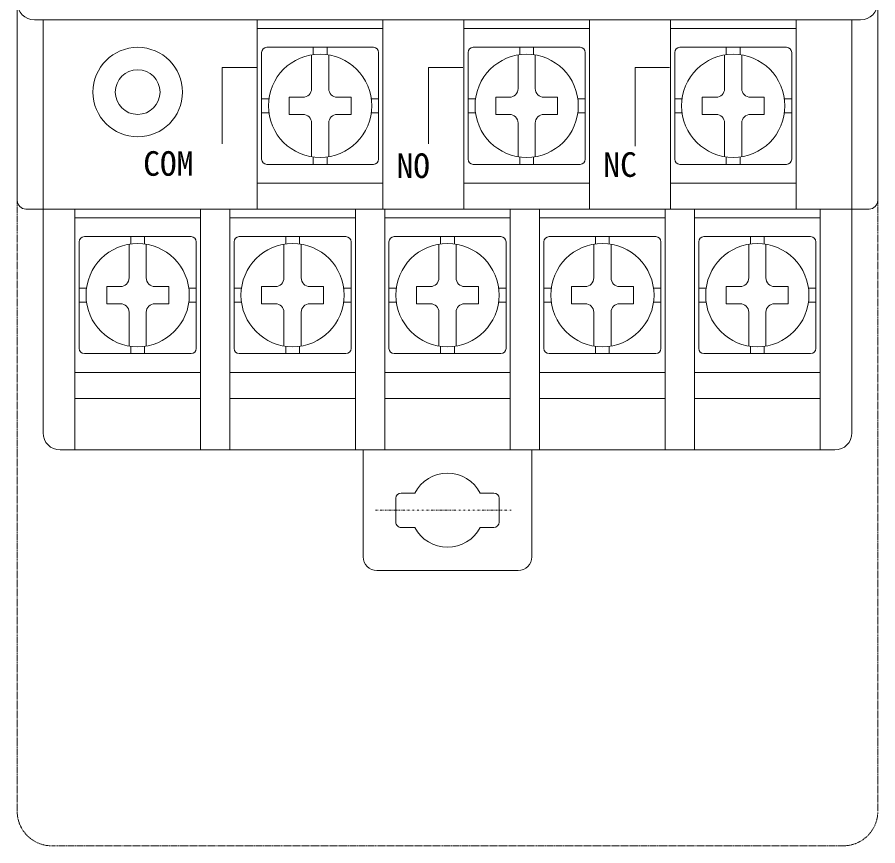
# Model space of a CAD drawing. Units: millimetres, scale not verified. Extents: x -81956 to 3947, y -2774 to 2774.
# Drawn here: x 995 to 1496, y -373 to 109 of the extents above; entities that cross this region are included whole.
import ezdxf
from ezdxf.enums import TextEntityAlignment as Align

# ---------------------------------------------------------------- set-up
doc = ezdxf.new("R2010")
doc.units = ezdxf.units.MM
doc.header["$LTSCALE"] = 2
doc.linetypes.add('USER4', pattern=[1.27, 0.5, -0.25, 0.01, -0.25, 0.01, -0.25])
doc.linetypes.add('USER6', pattern=[0.375, 0.25, -0.125])
doc.layers.add('4-0', color=7, linetype='Continuous', lineweight=18)
doc.styles.add('ＭＳ ゴシック', font='')
doc.styles.get('ＭＳ ゴシック').set_extended_font_data('MS Gothic')

msp = doc.modelspace()

# ---------------------------------------------------------------- linework, layer by layer
at = {"layer": '4-0'}
for p, q in [((995.126, 839.701), (995.126, 2.608)), ((1496.379, 839.701), (1496.379, 2.608)), ((1005.151, 107.871), (1486.354, 107.871)), ((1010.163, -132.73), (1010.163, 107.871)), ((1134.975, 107.871), (1134.975, -2.405)), ((1208.158, 107.871), (1208.158, -2.405)), ((1255.276, 107.871), (1255.276, -2.405)), ((1328.459, 107.871), (1328.459, -2.405)), ((1375.577, 107.871), (1375.577, -2.405)), ((1448.76, 107.871), (1448.76, -2.405)), ((1481.341, 107.871), (1481.341, -132.73)), ((1134.975, 102.859), (1208.158, 102.859)), ((1255.276, 102.859), (1328.459, 102.859)), ((1375.577, 102.859), (1448.76, 102.859)), ((1140.489, 91.831), (1202.645, 91.831)), ((1167.557, 91.831), (1167.557, 87.553)), ((1175.577, 91.831), (1175.577, 87.553)), ((1260.79, 91.831), (1322.945, 91.831)), ((1287.858, 91.831), (1287.858, 87.553)), ((1295.878, 91.831), (1295.878, 87.553)), ((1381.091, 91.831), (1443.246, 91.831)), ((1408.158, 91.831), (1408.158, 87.553)), ((1416.178, 91.831), (1416.178, 87.553)), ((1137.482, 88.824), (1137.482, 26.668)), ((1166.554, 87.4), (1166.554, 67.771)), ((1176.579, 87.4), (1176.579, 67.771)), ((1205.652, 88.824), (1205.652, 26.668)), ((1257.782, 88.824), (1257.782, 26.668)), ((1286.855, 87.4), (1286.855, 67.771)), ((1296.88, 87.4), (1296.88, 67.771)), ((1325.953, 88.824), (1325.953, 26.668)), ((1378.083, 88.824), (1378.083, 26.668)), ((1407.156, 87.4), (1407.156, 67.771)), ((1417.181, 87.4), (1417.181, 67.771)), ((1446.254, 88.824), (1446.254, 26.668)), ((1114.419, 80), (1134.469, 80)), ((1114.419, 80), (1114.419, 35.626)), ((1234.719, 80), (1234.719, 35.626)), ((1234.719, 80), (1254.77, 80)), ((1355.02, 80), (1355.02, 34.337)), ((1355.02, 80), (1375.07, 80)), ((1137.482, 61.756), (1141.76, 61.756)), ((1153.522, 62.758), (1153.522, 52.733)), ((1153.522, 62.758), (1161.542, 62.758)), ((1181.592, 62.758), (1189.612, 62.758)), ((1189.612, 62.758), (1189.612, 52.733)), ((1201.374, 61.756), (1205.652, 61.756)), ((1257.782, 61.756), (1262.061, 61.756)), ((1273.823, 62.758), (1273.823, 52.733)), ((1273.823, 62.758), (1281.843, 62.758)), ((1301.893, 62.758), (1309.913, 62.758)), ((1309.913, 62.758), (1309.913, 52.733)), ((1321.674, 61.756), (1325.953, 61.756)), ((1378.083, 61.756), (1382.362, 61.756)), ((1394.123, 62.758), (1394.123, 52.733)), ((1394.123, 62.758), (1402.143, 62.758)), ((1422.193, 62.758), (1430.214, 62.758)), ((1430.214, 62.758), (1430.214, 52.733)), ((1441.975, 61.756), (1446.254, 61.756)), ((1137.482, 53.736), (1141.76, 53.736)), ((1153.522, 52.733), (1161.542, 52.733)), ((1181.592, 52.733), (1189.612, 52.733)), ((1201.374, 53.736), (1205.652, 53.736)), ((1257.782, 53.736), (1262.061, 53.736)), ((1273.823, 52.733), (1281.843, 52.733)), ((1301.893, 52.733), (1309.913, 52.733)), ((1321.674, 53.736), (1325.953, 53.736)), ((1378.083, 53.736), (1382.362, 53.736)), ((1394.123, 52.733), (1402.143, 52.733)), ((1422.193, 52.733), (1430.214, 52.733)), ((1441.975, 53.736), (1446.254, 53.736)), ((1166.554, 47.721), (1166.554, 28.092)), ((1176.579, 47.721), (1176.579, 28.092)), ((1286.855, 47.721), (1286.855, 28.092)), ((1296.88, 47.721), (1296.88, 28.092)), ((1407.156, 47.721), (1407.156, 28.092)), ((1417.181, 47.721), (1417.181, 28.092)), ((1167.557, 27.94), (1167.557, 23.662)), ((1175.577, 27.94), (1175.577, 23.662)), ((1287.858, 27.94), (1287.858, 23.662)), ((1295.878, 27.94), (1295.878, 23.662)), ((1408.158, 27.94), (1408.158, 23.662)), ((1416.178, 27.94), (1416.178, 23.662)), ((1140.489, 23.662), (1202.645, 23.662)), ((1260.79, 23.662), (1322.945, 23.662)), ((1381.091, 23.662), (1443.246, 23.662)), ((1134.975, 12.633), (1208.158, 12.633)), ((1255.276, 12.633), (1328.459, 12.633)), ((1375.577, 12.633), (1448.76, 12.633)), ((1000.139, -2.405), (1491.366, -2.405)), ((1028.71, -2.405), (1028.71, -142.755)), ((1101.893, -2.405), (1101.893, -142.755)), ((1118.935, -2.405), (1118.935, -142.755)), ((1192.118, -2.405), (1192.118, -142.755)), ((1209.161, -2.405), (1209.161, -142.755)), ((1282.344, -2.405), (1282.344, -142.755)), ((1299.386, -2.405), (1299.386, -142.755)), ((1372.569, -2.405), (1372.569, -142.755)), ((1389.612, -2.405), (1389.612, -142.755)), ((1462.795, -2.405), (1462.795, -142.755)), ((1028.71, -7.417), (1101.893, -7.417)), ((1118.935, -7.417), (1192.118, -7.417)), ((1209.161, -7.417), (1282.344, -7.417)), ((1299.386, -7.417), (1372.569, -7.417)), ((1389.612, -7.417), (1462.795, -7.417)), ((1034.224, -18.445), (1096.379, -18.445)), ((1061.291, -18.445), (1061.291, -22.723)), ((1069.311, -18.445), (1069.311, -22.723)), ((1124.449, -18.445), (1186.604, -18.445)), ((1151.517, -18.445), (1151.517, -22.723)), ((1159.537, -18.445), (1159.537, -22.723)), ((1214.675, -18.445), (1276.83, -18.445)), ((1241.742, -18.445), (1241.742, -22.723)), ((1249.762, -18.445), (1249.762, -22.723)), ((1304.9, -18.445), (1367.056, -18.445)), ((1331.968, -18.445), (1331.968, -22.723)), ((1339.988, -18.445), (1339.988, -22.723)), ((1395.126, -18.445), (1457.281, -18.445)), ((1422.193, -18.445), (1422.193, -22.723)), ((1430.213, -18.445), (1430.213, -22.723)), ((1031.216, -21.452), (1031.216, -83.608)), ((1060.289, -22.875), (1060.289, -42.505)), ((1070.314, -22.875), (1070.314, -42.505)), ((1099.386, -21.452), (1099.386, -83.608)), ((1121.442, -21.452), (1121.442, -83.608)), ((1150.514, -22.875), (1150.514, -42.505)), ((1160.539, -22.875), (1160.539, -42.505)), ((1189.612, -21.452), (1189.612, -83.608)), ((1211.667, -21.452), (1211.667, -83.608)), ((1240.74, -22.875), (1240.74, -42.505)), ((1250.765, -22.875), (1250.765, -42.505)), ((1279.838, -21.452), (1279.838, -83.608)), ((1301.893, -21.452), (1301.893, -83.608)), ((1330.965, -22.875), (1330.965, -42.505)), ((1340.99, -22.875), (1340.99, -42.505)), ((1370.063, -21.452), (1370.063, -83.608)), ((1392.118, -21.452), (1392.118, -83.608)), ((1421.191, -22.875), (1421.191, -42.505)), ((1431.216, -22.875), (1431.216, -42.505)), ((1460.289, -21.452), (1460.289, -83.608)), ((1031.216, -48.52), (1035.495, -48.52)), ((1047.256, -47.517), (1047.256, -57.542)), ((1047.256, -47.517), (1055.276, -47.517)), ((1075.326, -47.517), (1083.346, -47.517)), ((1083.346, -47.517), (1083.346, -57.542)), ((1095.108, -48.52), (1099.386, -48.52)), ((1121.442, -48.52), (1125.72, -48.52)), ((1137.482, -47.517), (1137.482, -57.542)), ((1137.482, -47.517), (1145.502, -47.517)), ((1165.552, -47.517), (1173.572, -47.517)), ((1173.572, -47.517), (1173.572, -57.542)), ((1185.333, -48.52), (1189.612, -48.52)), ((1211.667, -48.52), (1215.946, -48.52)), ((1227.707, -47.517), (1227.707, -57.542)), ((1227.707, -47.517), (1235.727, -47.517)), ((1255.777, -47.517), (1263.798, -47.517)), ((1263.798, -47.517), (1263.798, -57.542)), ((1275.559, -48.52), (1279.838, -48.52)), ((1301.893, -48.52), (1306.171, -48.52)), ((1317.933, -47.517), (1317.933, -57.542)), ((1317.933, -47.517), (1325.953, -47.517)), ((1346.003, -47.517), (1354.023, -47.517)), ((1354.023, -47.517), (1354.023, -57.542)), ((1365.785, -48.52), (1370.063, -48.52)), ((1392.118, -48.52), (1396.397, -48.52)), ((1408.158, -47.517), (1408.158, -57.542)), ((1408.158, -47.517), (1416.178, -47.517)), ((1436.228, -47.517), (1444.249, -47.517)), ((1444.249, -47.517), (1444.249, -57.542)), ((1456.01, -48.52), (1460.289, -48.52)), ((1031.216, -56.54), (1035.495, -56.54)), ((1047.256, -57.542), (1055.276, -57.542)), ((1075.326, -57.542), (1083.346, -57.542)), ((1095.108, -56.54), (1099.386, -56.54)), ((1121.442, -56.54), (1125.72, -56.54)), ((1137.482, -57.542), (1145.502, -57.542)), ((1165.552, -57.542), (1173.572, -57.542)), ((1185.333, -56.54), (1189.612, -56.54)), ((1211.667, -56.54), (1215.946, -56.54)), ((1227.707, -57.542), (1235.727, -57.542)), ((1255.777, -57.542), (1263.798, -57.542)), ((1275.559, -56.54), (1279.838, -56.54)), ((1301.893, -56.54), (1306.171, -56.54)), ((1317.933, -57.542), (1325.953, -57.542)), ((1346.003, -57.542), (1354.023, -57.542)), ((1365.785, -56.54), (1370.063, -56.54)), ((1392.118, -56.54), (1396.397, -56.54)), ((1408.158, -57.542), (1416.178, -57.542)), ((1436.228, -57.542), (1444.249, -57.542)), ((1456.01, -56.54), (1460.289, -56.54)), ((1060.289, -62.555), (1060.289, -82.184)), ((1070.314, -62.555), (1070.314, -82.184)), ((1150.514, -62.555), (1150.514, -82.184)), ((1160.539, -62.555), (1160.539, -82.184)), ((1240.74, -62.555), (1240.74, -82.184)), ((1250.765, -62.555), (1250.765, -82.184)), ((1330.965, -62.555), (1330.965, -82.184)), ((1340.99, -62.555), (1340.99, -82.184)), ((1421.191, -62.555), (1421.191, -82.184)), ((1431.216, -62.555), (1431.216, -82.184)), ((1061.291, -82.337), (1061.291, -86.615)), ((1069.311, -82.337), (1069.311, -86.615)), ((1151.517, -82.337), (1151.517, -86.615)), ((1159.537, -82.337), (1159.537, -86.615)), ((1241.742, -82.337), (1241.742, -86.615)), ((1249.762, -82.337), (1249.762, -86.615)), ((1331.968, -82.337), (1331.968, -86.615)), ((1339.988, -82.337), (1339.988, -86.615)), ((1422.193, -82.337), (1422.193, -86.615)), ((1430.213, -82.337), (1430.213, -86.615)), ((1034.224, -86.615), (1096.379, -86.615)), ((1124.449, -86.615), (1186.604, -86.615)), ((1214.675, -86.615), (1276.83, -86.615)), ((1304.9, -86.615), (1367.056, -86.615)), ((1395.126, -86.615), (1457.281, -86.615)), ((1028.71, -97.643), (1101.893, -97.643)), ((1118.935, -97.643), (1192.118, -97.643)), ((1209.161, -97.643), (1282.344, -97.643)), ((1299.386, -97.643), (1372.569, -97.643)), ((1389.612, -97.643), (1462.795, -97.643)), ((1028.71, -112.68), (1101.893, -112.68)), ((1118.935, -112.68), (1192.118, -112.68)), ((1209.161, -112.68), (1282.344, -112.68)), ((1299.386, -112.68), (1372.569, -112.68)), ((1389.612, -112.68), (1462.795, -112.68)), ((1020.188, -142.755), (1471.316, -142.755)), ((1196.63, -142.755), (1196.63, -204.911)), ((1294.875, -142.755), (1294.875, -204.911)), ((1218.685, -167.818), (1226.672, -167.818)), ((1264.833, -167.818), (1272.82, -167.818)), ((1215.677, -170.826), (1215.677, -184.861)), ((1275.827, -170.826), (1275.827, -184.861)), ((1218.685, -187.868), (1226.672, -187.868)), ((1264.833, -187.868), (1272.82, -187.868)), ((1204.65, -212.931), (1286.855, -212.931))]:
    msp.add_line(p, q, dxfattribs=at)
at = {"layer": '4-0', "linetype": 'USER6'}
for p, q in [((995.126, 8.19), (995.126, -353.282)), ((1496.379, 8.19), (1496.379, -353.282)), ((1476.328, -373.332), (1015.176, -373.332))]:
    msp.add_line(p, q, dxfattribs=at)
at = {"layer": '4-0', "linetype": 'USER4'}
msp.add_line((1203.768, -177.843), (1282.761, -177.843), dxfattribs=at)
at = {"layer": '4-0'}
for centre, radius in [((1065.301, 65.766), 26.065), ((1171.567, 57.746), 30.075), ((1291.868, 57.746), 30.075), ((1412.168, 57.746), 30.075), ((1065.301, 65.766), 13.033), ((1065.301, -52.53), 30.075), ((1155.527, -52.53), 30.075), ((1245.752, -52.53), 30.075), ((1335.978, -52.53), 30.075), ((1426.203, -52.53), 30.075)]:
    msp.add_circle(centre, radius, dxfattribs=at)
for centre, radius, start, end in [((1005.151, 117.896), 10.025, 180, 270), ((1486.354, 117.896), 10.025, 270, 0), ((1140.489, 88.824), 3.007, 90, 180), ((1202.645, 88.824), 3.007, 0, 90), ((1260.79, 88.824), 3.007, 90, 180), ((1322.945, 88.824), 3.007, 0, 90), ((1381.091, 88.824), 3.007, 90, 180), ((1443.246, 88.824), 3.007, 0, 90), ((1161.542, 67.771), 5.013, 270, 0), ((1181.592, 67.771), 5.013, 180, 270), ((1281.843, 67.771), 5.013, 270, 0), ((1301.893, 67.771), 5.013, 180, 270), ((1402.143, 67.771), 5.013, 270, 0), ((1422.193, 67.771), 5.013, 180, 270), ((1161.542, 47.721), 5.013, 0, 90), ((1181.592, 47.721), 5.013, 90, 180), ((1281.843, 47.721), 5.013, 0, 90), ((1301.893, 47.721), 5.013, 90, 180), ((1402.143, 47.721), 5.013, 0, 90), ((1422.193, 47.721), 5.013, 90, 180), ((1140.489, 26.668), 3.007, 180, 270), ((1202.645, 26.668), 3.007, 270, 0), ((1260.79, 26.668), 3.007, 180, 270), ((1322.945, 26.668), 3.007, 270, 0), ((1381.091, 26.668), 3.007, 180, 270), ((1443.246, 26.668), 3.007, 270, 0), ((1000.139, 2.608), 5.013, 180, 270), ((1491.366, 2.608), 5.013, 270, 0), ((1034.224, -21.452), 3.007, 90, 180), ((1096.379, -21.452), 3.007, 0, 90), ((1124.449, -21.452), 3.007, 90, 180), ((1186.604, -21.452), 3.007, 0, 90), ((1214.675, -21.452), 3.007, 90, 180), ((1276.83, -21.452), 3.007, 0, 90), ((1304.9, -21.452), 3.007, 90, 180), ((1367.056, -21.452), 3.007, 0, 90), ((1395.126, -21.452), 3.007, 90, 180), ((1457.281, -21.452), 3.007, 0, 90), ((1055.276, -42.505), 5.013, 270, 0), ((1075.326, -42.505), 5.013, 180, 270), ((1145.502, -42.505), 5.013, 270, 0), ((1165.552, -42.505), 5.013, 180, 270), ((1235.727, -42.505), 5.013, 270, 0), ((1255.777, -42.505), 5.013, 180, 270), ((1325.953, -42.505), 5.013, 270, 0), ((1346.003, -42.505), 5.013, 180, 270), ((1416.178, -42.505), 5.013, 270, 0), ((1436.228, -42.505), 5.013, 180, 270), ((1055.276, -62.555), 5.013, 0, 90), ((1075.326, -62.555), 5.013, 90, 180), ((1145.502, -62.555), 5.013, 0, 90), ((1165.552, -62.555), 5.013, 90, 180), ((1235.727, -62.555), 5.013, 0, 90), ((1255.777, -62.555), 5.013, 90, 180), ((1325.953, -62.555), 5.013, 0, 90), ((1346.003, -62.555), 5.013, 90, 180), ((1416.178, -62.555), 5.013, 0, 90), ((1436.228, -62.555), 5.013, 90, 180), ((1034.224, -83.608), 3.007, 180, 270), ((1096.379, -83.608), 3.007, 270, 0), ((1124.449, -83.608), 3.007, 180, 270), ((1186.604, -83.608), 3.007, 270, 0), ((1214.675, -83.608), 3.007, 180, 270), ((1276.83, -83.608), 3.007, 270, 0), ((1304.9, -83.608), 3.007, 180, 270), ((1367.056, -83.608), 3.007, 270, 0), ((1395.126, -83.608), 3.007, 180, 270), ((1457.281, -83.608), 3.007, 270, 0), ((1020.188, -132.73), 10.025, 180.00003, 270), ((1471.316, -132.73), 10.025, 270, 0), ((1245.752, -177.843), 21.554, 27.71767, 152.28229), ((1218.685, -170.826), 3.007, 90, 179.99995), ((1272.82, -170.826), 3.007, 0, 90), ((1218.685, -184.861), 3.007, 179.99997, 270), ((1272.82, -184.861), 3.007, 270, 0), ((1245.752, -177.843), 21.554, 207.71767, 332.28235), ((1204.65, -204.911), 8.02, 180, 270), ((1286.855, -204.911), 8.02, 270, 0)]:
    msp.add_arc(centre, radius, start, end, dxfattribs=at)
at = {"layer": '4-0', "linetype": 'USER6'}
for centre, start, end in [((1015.176, -353.282), 180, 270), ((1476.328, -353.282), 270, 0)]:
    msp.add_arc(centre, 20.05, start, end, dxfattribs=at)

# ---------------------------------------------------------------- texts
at = {"layer": '4-0', "style": 'ＭＳ ゴシック'}
for s, p in [('COM', (1068.514, 12.698)), ('NO', (1216.066, 11.409)), ('NC', (1336.541, 12.054))]:
    msp.add_text(s, height=14.33, dxfattribs=at).set_placement(p, align=Align.BOTTOM_LEFT)

doc.saveas('drawing.dxf')
